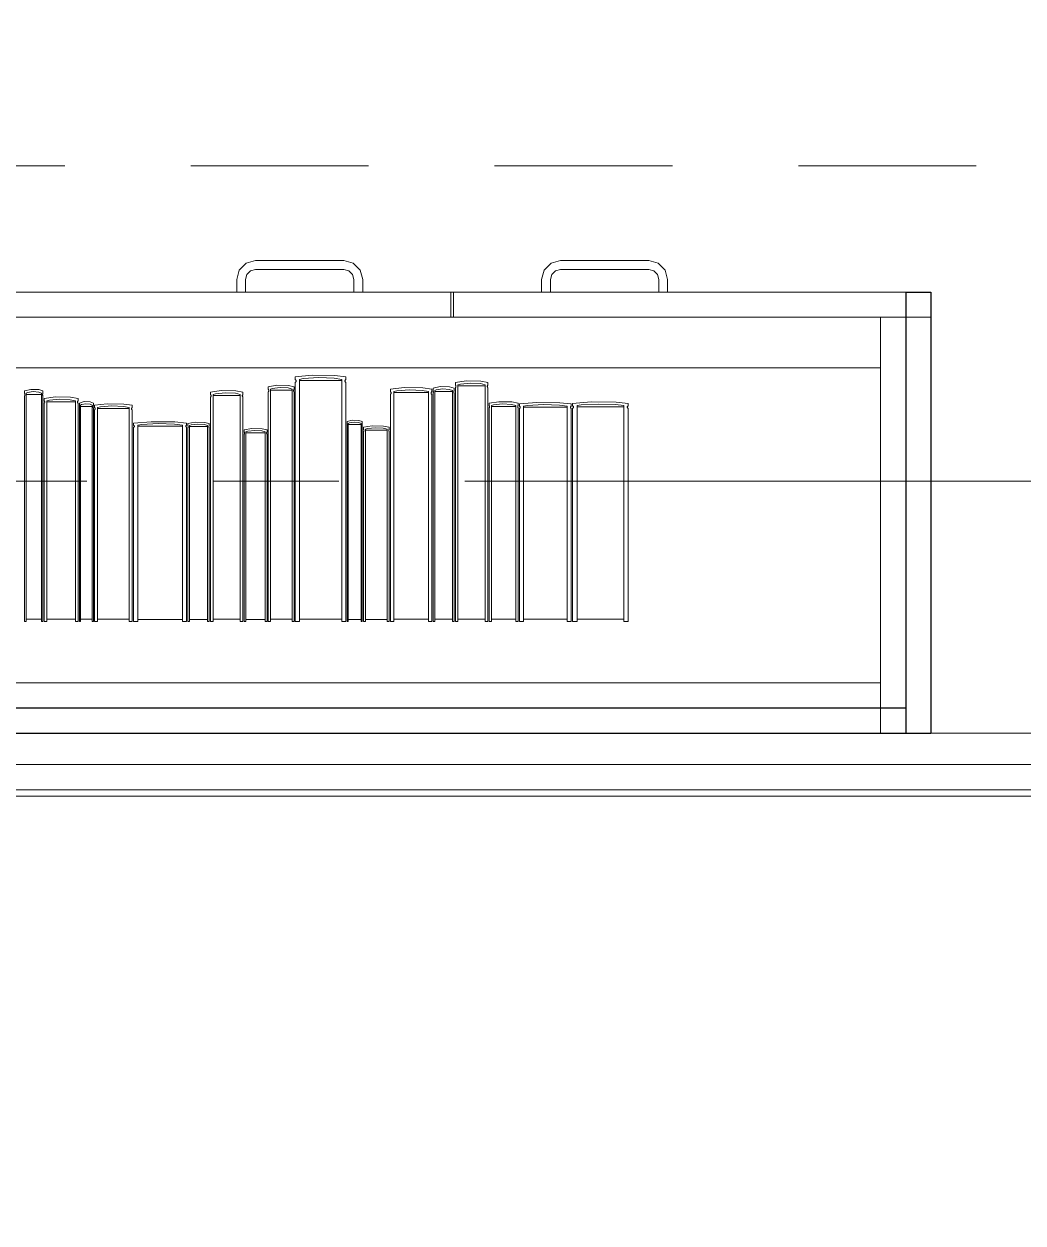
# Model space of a CAD drawing. Header units: inches. Extents: x -19 to 5698, y -728 to 92.
# Drawn here: x 219.295 to 220.088, y 29.361 to 30.313 of the extents above; entities that cross this region are included whole.
import ezdxf

# ---------------------------------------------------------------- set-up
doc = ezdxf.new("R2010")
doc.units = ezdxf.units.IN
doc.header["$MEASUREMENT"] = 0
doc.set_wipeout_variables(frame=1)
for name, pattern in [('Hidden Line', [0.195611, 0.141111, -0.0545]), ('Punto & Raya', [0.65, 0.5, -0.075, 0, -0.075]), ('Wipeout_Contour', [1, 0, -1])]:
    doc.linetypes.add(name, pattern=pattern)
for name, color, linetype in [('02 _ ARQ _ ALB _ Ejes Generales', 251, 'Continuous'), ('02 _ ARQ _ ZON _ Espacio.3D', 7, 'Continuous'), ('08 _ STR _ EXT _ 09 Vigas', 251, 'Continuous'), ('Acabado - Muros', 7, 'Continuous'), ('Interior - Mobiliario', 7, 'Continuous')]:
    doc.layers.add(name, color=color, linetype=linetype)

msp = doc.modelspace()

# ---------------------------------------------------------------- linework, layer by layer
at = {"layer": '02 _ ARQ _ ZON _ Espacio.3D', "color": 254, "linetype": 'Continuous', "lineweight": 0, "flags": 128}
for points in [[(208.07003, 30.80014), (208.57002, 30.80014), (208.57002, 30.2), (209.17001, 30.2), (209.17001, 29.75), (215.07002, 29.75), (215.07002, 30.2), (215.07001, 30.6), (215.57001, 30.6), (215.57001, 30.2), (215.57001, 29.75), (222.07002, 29.75), (222.07002, 30.6), (222.57002, 30.6), (222.57002, 29.75), (228.47002, 29.75), (228.47002, 30.2), (229.07002, 30.2), (229.07002, 31), (229.57002, 31)], [(205.07004, 17.4), (229.57002, 17.4), (229.57002, 16.25), (230.77002, 16.25), (230.77002, 15.53723), (232.42003, 15.53723), (232.42003, 15.14993), (233.32003, 15.14993), (233.32039, 17.1), (232.82003, 17.1), (232.82003, 19.05), (230.67001, 19.05), (230.67001, 20.35), (231.67005, 20.35), (231.67001, 22.25), (231.17001, 22.25), (231.17001, 22.7), (231.67001, 22.7), (231.67001, 24.4), (231.17001, 24.4), (231.17001, 24.85), (231.67001, 24.85), (231.67002, 29.7), (208.07001, 29.7)]]:
    msp.add_lwpolyline(points, dxfattribs=at)
at = {"layer": '08 _ STR _ EXT _ 09 Vigas', "color": 251, "linetype": 'Hidden Line', "lineweight": 13, "true_color": 0x636466}
msp.add_line((215.57002, 30.2), (222.07002, 30.2), dxfattribs=at)
at = {"layer": 'Interior - Mobiliario', "color": 175, "linetype": 'Continuous', "lineweight": 13}
for p, q in [((219.47179, 30.12293), (219.4663, 30.11744)), ((219.47929, 30.12494), (219.47179, 30.12293)), ((219.54929, 30.12494), (219.47929, 30.12494)), ((219.55679, 30.12293), (219.54929, 30.12494)), ((219.56228, 30.11744), (219.55679, 30.12293)), ((219.7083, 30.11744), (219.71379, 30.12293)), ((219.71379, 30.12293), (219.72129, 30.12494)), ((219.72129, 30.12494), (219.79129, 30.12494)), ((219.79129, 30.12494), (219.79879, 30.12293)), ((219.79879, 30.12293), (219.80428, 30.11744)), ((219.4663, 30.11744), (219.46429, 30.10994)), ((219.46429, 30.10994), (219.46429, 30.09994)), ((219.47129, 30.10994), (219.47236, 30.11394)), ((219.47129, 30.09994), (219.47129, 30.10994)), ((219.47236, 30.11394), (219.47529, 30.11686)), ((219.47529, 30.11686), (219.47929, 30.11794)), ((219.47929, 30.11794), (219.54929, 30.11794)), ((219.54929, 30.11794), (219.55329, 30.11686)), ((219.55329, 30.11686), (219.55622, 30.11394)), ((219.55622, 30.11394), (219.55729, 30.10994)), ((219.55729, 30.10994), (219.55729, 30.09994)), ((219.56429, 30.10994), (219.56228, 30.11744)), ((219.56429, 30.09994), (219.56429, 30.10994)), ((219.70629, 30.10994), (219.7083, 30.11744)), ((219.70629, 30.09994), (219.70629, 30.10994)), ((219.71436, 30.11394), (219.71329, 30.10994)), ((219.71329, 30.10994), (219.71329, 30.09994)), ((219.71729, 30.11686), (219.71436, 30.11394)), ((219.72129, 30.11794), (219.71729, 30.11686)), ((219.79129, 30.11794), (219.72129, 30.11794)), ((219.79529, 30.11686), (219.79129, 30.11794)), ((219.79822, 30.11394), (219.79529, 30.11686)), ((219.79929, 30.10994), (219.79822, 30.11394)), ((219.79929, 30.09994), (219.79929, 30.10994)), ((219.80428, 30.11744), (219.80629, 30.10994)), ((219.80629, 30.10994), (219.80629, 30.09994)), ((219.27529, 30.09994), (219.63429, 30.09994)), ((219.46429, 30.09994), (219.47129, 30.09994)), ((219.55729, 30.09994), (219.56429, 30.09994)), ((219.63429, 30.09994), (219.63429, 30.07994)), ((219.63629, 30.09994), (219.63629, 30.07994)), ((219.71329, 30.09994), (219.70629, 30.09994)), ((219.80629, 30.09994), (219.79929, 30.09994)), ((219.99529, 30.07994), (218.53529, 30.07994)), ((219.97529, 30.07994), (218.55529, 30.07994)), ((219.27529, 30.07994), (219.63429, 30.07994)), ((219.97529, 30.03994), (219.97529, 30.07994)), ((219.99529, 29.76994), (219.99529, 30.07994)), ((218.55529, 30.03994), (219.97529, 30.03994)), ((219.52416, 30.03391), (219.5108, 30.0326)), ((219.54207, 30.03366), (219.52416, 30.03391)), ((219.55086, 30.0326), (219.54207, 30.03366)), ((219.97529, 29.78994), (219.97529, 30.03994)), ((219.49617, 30.02608), (219.48935, 30.02483)), ((219.48935, 30.02483), (219.48935, 30.02281)), ((219.49254, 30.02352), (219.49881, 30.0243)), ((219.50532, 30.02585), (219.49617, 30.02608)), ((219.49881, 30.0243), (219.50511, 30.02383)), ((219.5098, 30.02483), (219.50532, 30.02585)), ((219.5098, 30.02281), (219.5098, 30.02483)), ((219.5108, 30.0326), (219.5108, 30.03049)), ((219.5108, 30.03049), (219.51102, 30.03033)), ((219.51096, 30.02845), (219.5108, 30.02835)), ((219.5108, 30.02835), (219.5108, 29.83859)), ((219.5112, 30.0287), (219.51096, 30.02845)), ((219.51102, 30.03033), (219.51125, 30.03008)), ((219.51137, 30.02896), (219.5112, 30.0287)), ((219.51125, 30.03008), (219.5114, 30.02981)), ((219.51146, 30.02924), (219.51137, 30.02896)), ((219.5114, 30.02981), (219.51147, 30.02953)), ((219.51147, 30.02953), (219.51146, 30.02924)), ((219.51401, 30.03066), (219.51705, 30.03124)), ((219.51401, 29.83859), (219.51401, 30.03066)), ((219.54765, 30.02969), (219.51401, 30.02969)), ((219.51705, 30.03124), (219.52933, 30.03205)), ((219.52933, 30.03205), (219.54165, 30.03155)), ((219.54165, 30.03155), (219.54765, 30.03066)), ((219.54765, 30.03066), (219.54765, 29.83859)), ((219.55019, 30.02931), (219.5502, 30.02959)), ((219.55026, 30.02903), (219.55019, 30.02931)), ((219.5502, 30.02959), (219.55029, 30.02987)), ((219.55041, 30.02875), (219.55026, 30.02903)), ((219.55029, 30.02987), (219.55046, 30.03014)), ((219.55064, 30.0285), (219.55041, 30.02875)), ((219.55046, 30.03014), (219.5507, 30.03039)), ((219.55086, 30.02835), (219.55064, 30.0285)), ((219.5507, 30.03039), (219.55086, 30.03049)), ((219.55086, 30.03049), (219.55086, 30.0326)), ((219.55086, 29.83859), (219.55086, 30.02835)), ((219.59721, 30.02417), (219.58627, 30.02293)), ((219.61188, 30.02394), (219.59721, 30.02417)), ((219.62566, 30.02499), (219.62007, 30.02375)), ((219.63316, 30.02476), (219.62566, 30.02499)), ((219.63684, 30.02375), (219.63316, 30.02476)), ((219.64642, 30.02957), (219.63784, 30.02829)), ((219.63784, 30.02829), (219.63784, 30.02623)), ((219.63784, 30.02623), (219.63798, 30.02607)), ((219.63794, 30.02423), (219.63784, 30.02413)), ((219.63784, 30.02413), (219.63784, 29.83859)), ((219.6381, 30.02447), (219.63794, 30.02423)), ((219.63798, 30.02607), (219.63812, 30.02583)), ((219.6382, 30.02473), (219.6381, 30.02447)), ((219.63812, 30.02583), (219.63822, 30.02556)), ((219.63826, 30.02501), (219.6382, 30.02473)), ((219.63822, 30.02556), (219.63827, 30.02529)), ((219.63827, 30.02529), (219.63826, 30.02501)), ((219.6399, 30.0264), (219.64185, 30.02696)), ((219.6399, 29.83859), (219.6399, 30.0264)), ((219.66152, 30.02545), (219.6399, 30.02545)), ((219.64185, 30.02696), (219.64974, 30.02775)), ((219.65793, 30.02933), (219.64642, 30.02957)), ((219.64974, 30.02775), (219.65767, 30.02727)), ((219.65767, 30.02727), (219.66152, 30.0264)), ((219.66358, 30.02829), (219.65793, 30.02933)), ((219.66152, 30.0264), (219.66152, 29.83859)), ((219.66315, 30.02507), (219.66316, 30.02535)), ((219.6632, 30.02479), (219.66315, 30.02507)), ((219.66316, 30.02535), (219.66321, 30.02562)), ((219.66329, 30.02453), (219.6632, 30.02479)), ((219.66321, 30.02562), (219.66332, 30.02588)), ((219.66344, 30.02428), (219.66329, 30.02453)), ((219.66332, 30.02588), (219.66348, 30.02612)), ((219.66358, 30.02413), (219.66344, 30.02428)), ((219.66348, 30.02612), (219.66358, 30.02623)), ((219.66358, 30.02623), (219.66358, 30.02829)), ((219.66358, 29.83859), (219.66358, 30.02413)), ((219.30078, 30.02275), (219.29594, 30.02152)), ((219.29594, 30.02152), (219.29594, 30.01953)), ((219.29594, 30.01953), (219.29601, 30.01938)), ((219.29599, 30.01761), (219.29594, 30.01751)), ((219.29594, 30.01751), (219.29594, 29.83859)), ((219.29608, 30.01784), (219.29599, 30.01761)), ((219.29601, 30.01938), (219.2961, 30.01915)), ((219.29614, 30.01809), (219.29608, 30.01784)), ((219.2961, 30.01915), (219.29615, 30.01889)), ((219.29618, 30.01836), (219.29614, 30.01809)), ((219.29615, 30.01889), (219.29618, 30.01863)), ((219.29618, 30.01863), (219.29618, 30.01836)), ((219.2971, 30.01969), (219.2982, 30.02024)), ((219.2971, 29.83859), (219.2971, 30.01969)), ((219.30929, 30.01878), (219.2971, 30.01878)), ((219.2982, 30.02024), (219.30265, 30.021)), ((219.30727, 30.02252), (219.30078, 30.02275)), ((219.30265, 30.021), (219.30712, 30.02053)), ((219.30712, 30.02053), (219.30929, 30.01969)), ((219.31046, 30.02152), (219.30727, 30.02252)), ((219.30929, 30.01969), (219.30929, 29.83859)), ((219.31021, 30.01842), (219.31022, 30.01869)), ((219.31024, 30.01815), (219.31021, 30.01842)), ((219.31022, 30.01869), (219.31025, 30.01895)), ((219.31029, 30.01789), (219.31024, 30.01815)), ((219.31025, 30.01895), (219.31031, 30.0192)), ((219.31038, 30.01766), (219.31029, 30.01789)), ((219.31031, 30.0192), (219.3104, 30.01943)), ((219.31046, 30.01751), (219.31038, 30.01766)), ((219.3104, 30.01943), (219.31046, 30.01953)), ((219.31046, 30.01953), (219.31046, 30.02152)), ((219.31046, 29.83859), (219.31046, 30.01751)), ((219.32044, 30.0167), (219.31146, 30.01551)), ((219.31146, 30.01551), (219.31146, 30.01359)), ((219.31565, 30.01427), (219.32391, 30.01501)), ((219.33248, 30.01648), (219.32044, 30.0167)), ((219.32391, 30.01501), (219.3322, 30.01456)), ((219.3322, 30.01456), (219.33623, 30.01374)), ((219.33838, 30.01551), (219.33248, 30.01648)), ((219.33838, 30.01359), (219.33838, 30.01551)), ((219.45206, 30.0218), (219.44351, 30.02058)), ((219.44351, 30.02058), (219.44351, 30.0186)), ((219.44351, 30.0186), (219.44364, 30.01845)), ((219.44361, 30.01669), (219.44351, 30.01659)), ((219.44351, 30.01659), (219.44351, 29.83859)), ((219.44376, 30.01692), (219.44361, 30.01669)), ((219.44364, 30.01845), (219.44379, 30.01822)), ((219.44387, 30.01717), (219.44376, 30.01692)), ((219.44379, 30.01822), (219.44389, 30.01796)), ((219.44393, 30.01743), (219.44387, 30.01717)), ((219.44389, 30.01796), (219.44394, 30.0177)), ((219.44394, 30.0177), (219.44393, 30.01743)), ((219.44556, 30.01876), (219.44751, 30.0193)), ((219.44556, 29.83859), (219.44556, 30.01876)), ((219.46711, 30.01785), (219.44556, 30.01785)), ((219.44751, 30.0193), (219.45537, 30.02006)), ((219.46353, 30.02158), (219.45206, 30.0218)), ((219.45537, 30.02006), (219.46327, 30.0196)), ((219.46327, 30.0196), (219.46711, 30.01876)), ((219.46916, 30.02058), (219.46353, 30.02158)), ((219.46711, 30.01876), (219.46711, 29.83859)), ((219.46873, 30.01749), (219.46874, 30.01776)), ((219.46878, 30.01722), (219.46873, 30.01749)), ((219.46874, 30.01776), (219.4688, 30.01802)), ((219.46888, 30.01697), (219.46878, 30.01722)), ((219.4688, 30.01802), (219.46891, 30.01827)), ((219.46902, 30.01674), (219.46888, 30.01697)), ((219.46891, 30.01827), (219.46906, 30.0185)), ((219.46916, 30.01659), (219.46902, 30.01674)), ((219.46906, 30.0185), (219.46916, 30.0186)), ((219.46916, 30.0186), (219.46916, 30.02058)), ((219.46916, 29.83859), (219.46916, 30.01659)), ((219.48935, 30.02281), (219.48946, 30.02266)), ((219.48943, 30.02085), (219.48935, 30.02075)), ((219.48935, 30.02075), (219.48935, 29.83859)), ((219.48956, 30.02108), (219.48943, 30.02085)), ((219.48946, 30.02266), (219.48958, 30.02241)), ((219.48964, 30.02134), (219.48956, 30.02108)), ((219.48958, 30.02241), (219.48966, 30.02216)), ((219.48969, 30.02161), (219.48964, 30.02134)), ((219.48966, 30.02216), (219.4897, 30.02188)), ((219.4897, 30.02188), (219.48969, 30.02161)), ((219.49099, 30.02297), (219.49254, 30.02352)), ((219.49099, 29.83859), (219.49099, 30.02297)), ((219.50817, 30.02204), (219.49099, 30.02204)), ((219.50511, 30.02383), (219.50817, 30.02297)), ((219.50817, 30.02297), (219.50817, 29.83859)), ((219.50946, 30.02167), (219.50947, 30.02194)), ((219.5095, 30.0214), (219.50946, 30.02167)), ((219.50947, 30.02194), (219.50951, 30.02221)), ((219.50958, 30.02114), (219.5095, 30.0214)), ((219.50951, 30.02221), (219.5096, 30.02247)), ((219.50969, 30.0209), (219.50958, 30.02114)), ((219.5096, 30.02247), (219.50972, 30.02271)), ((219.5098, 30.02075), (219.50969, 30.0209)), ((219.50972, 30.02271), (219.5098, 30.02281)), ((219.5098, 29.83859), (219.5098, 30.02075)), ((219.58627, 30.02293), (219.58627, 30.02093)), ((219.58627, 30.02093), (219.58645, 30.02078)), ((219.5864, 30.01899), (219.58627, 30.01889)), ((219.58627, 30.01889), (219.58627, 29.83859)), ((219.5866, 30.01922), (219.5864, 30.01899)), ((219.58645, 30.02078), (219.58664, 30.02054)), ((219.58674, 30.01948), (219.5866, 30.01922)), ((219.58664, 30.02054), (219.58676, 30.02028)), ((219.58682, 30.01974), (219.58674, 30.01948)), ((219.58676, 30.02028), (219.58682, 30.02001)), ((219.58682, 30.02001), (219.58682, 30.01974)), ((219.5889, 30.02109), (219.59139, 30.02164)), ((219.5889, 29.83859), (219.5889, 30.02109)), ((219.61645, 30.02017), (219.5889, 30.02017)), ((219.59139, 30.02164), (219.60144, 30.02241)), ((219.60144, 30.02241), (219.61154, 30.02194)), ((219.61154, 30.02194), (219.61645, 30.02109)), ((219.61907, 30.02293), (219.61188, 30.02394)), ((219.61645, 30.02109), (219.61645, 29.83859)), ((219.61852, 30.0198), (219.61853, 30.02007)), ((219.61859, 30.01953), (219.61852, 30.0198)), ((219.61853, 30.02007), (219.61861, 30.02034)), ((219.61871, 30.01928), (219.61859, 30.01953)), ((219.61861, 30.02034), (219.61875, 30.02059)), ((219.6189, 30.01904), (219.61871, 30.01928)), ((219.61875, 30.02059), (219.61895, 30.02083)), ((219.61907, 30.01889), (219.6189, 30.01904)), ((219.61895, 30.02083), (219.61907, 30.02093)), ((219.61907, 30.02093), (219.61907, 30.02293)), ((219.61907, 29.83859), (219.61907, 30.01889)), ((219.62007, 30.02375), (219.62007, 30.02174)), ((219.62007, 30.02174), (219.62016, 30.02158)), ((219.62014, 30.01979), (219.62007, 30.01969)), ((219.62007, 30.01969), (219.62007, 29.83859)), ((219.62024, 30.02002), (219.62014, 30.01979)), ((219.62016, 30.02158), (219.62026, 30.02135)), ((219.62031, 30.02028), (219.62024, 30.02002)), ((219.62026, 30.02135), (219.62032, 30.02109)), ((219.62035, 30.02054), (219.62031, 30.02028)), ((219.62032, 30.02109), (219.62035, 30.02082)), ((219.62035, 30.02082), (219.62035, 30.02054)), ((219.62141, 30.0219), (219.62269, 30.02245)), ((219.62141, 29.83859), (219.62141, 30.0219)), ((219.6355, 30.02097), (219.62141, 30.02097)), ((219.62269, 30.02245), (219.62783, 30.02322)), ((219.62783, 30.02322), (219.63299, 30.02275)), ((219.63299, 30.02275), (219.6355, 30.0219)), ((219.6355, 30.0219), (219.6355, 29.83859)), ((219.63656, 30.02088), (219.6366, 30.02115)), ((219.63656, 30.0206), (219.63656, 30.02088)), ((219.63659, 30.02034), (219.63656, 30.0206)), ((219.63665, 30.02008), (219.63659, 30.02034)), ((219.6366, 30.02115), (219.63667, 30.0214)), ((219.63675, 30.01984), (219.63665, 30.02008)), ((219.63667, 30.0214), (219.63677, 30.02163)), ((219.63684, 30.01969), (219.63675, 30.01984)), ((219.63677, 30.02163), (219.63684, 30.02174)), ((219.63684, 30.02174), (219.63684, 30.02375)), ((219.63684, 29.83859), (219.63684, 30.01969)), ((219.31146, 30.01359), (219.3116, 30.01344)), ((219.31156, 30.01173), (219.31146, 30.01163)), ((219.31146, 30.01163), (219.31146, 29.83859)), ((219.31172, 30.01195), (219.31156, 30.01173)), ((219.3116, 30.01344), (219.31175, 30.01322)), ((219.31184, 30.01219), (219.31172, 30.01195)), ((219.31175, 30.01322), (219.31186, 30.01297)), ((219.3119, 30.01245), (219.31184, 30.01219)), ((219.31186, 30.01297), (219.31191, 30.01271)), ((219.31191, 30.01271), (219.3119, 30.01245)), ((219.31361, 30.01374), (219.31565, 30.01427)), ((219.31361, 29.83859), (219.31361, 30.01374)), ((219.33623, 30.01286), (219.31361, 30.01286)), ((219.31361, 30.01286), (219.31361, 29.84036)), ((219.33623, 30.01374), (219.33623, 29.83859)), ((219.33623, 29.84036), (219.33623, 30.01286)), ((219.33793, 30.01251), (219.33794, 30.01277)), ((219.33798, 30.01225), (219.33793, 30.01251)), ((219.33794, 30.01277), (219.338, 30.01302)), ((219.33809, 30.012), (219.33798, 30.01225)), ((219.338, 30.01302), (219.33812, 30.01327)), ((219.33824, 30.01178), (219.33809, 30.012)), ((219.33812, 30.01327), (219.33828, 30.01349)), ((219.33838, 30.01163), (219.33824, 30.01178)), ((219.33828, 30.01349), (219.33838, 30.01359)), ((219.33838, 29.83859), (219.33838, 30.01163)), ((219.34309, 30.01303), (219.33938, 30.01186)), ((219.33938, 30.01186), (219.33938, 30.00998)), ((219.33938, 30.00998), (219.33944, 30.00984)), ((219.33943, 30.00816), (219.33938, 30.00806)), ((219.33938, 30.00806), (219.33938, 29.83859)), ((219.33949, 30.00838), (219.33943, 30.00816)), ((219.33944, 30.00984), (219.33951, 30.00961)), ((219.33954, 30.00861), (219.33949, 30.00838)), ((219.33951, 30.00961), (219.33955, 30.00937)), ((219.33957, 30.00887), (219.33954, 30.00861)), ((219.33955, 30.00937), (219.33957, 30.00912)), ((219.33957, 30.00912), (219.33957, 30.00887)), ((219.34027, 30.01013), (219.34112, 30.01065)), ((219.34027, 29.83859), (219.34027, 30.01013)), ((219.34961, 30.00927), (219.34027, 30.00927)), ((219.34112, 30.01065), (219.34452, 30.01137)), ((219.34806, 30.01281), (219.34309, 30.01303)), ((219.34452, 30.01137), (219.34794, 30.01093)), ((219.34794, 30.01093), (219.34961, 30.01013)), ((219.3505, 30.01186), (219.34806, 30.01281)), ((219.34961, 30.01013), (219.34961, 29.83859)), ((219.35031, 30.00918), (219.35034, 30.00943)), ((219.35031, 30.00892), (219.35031, 30.00918)), ((219.35033, 30.00867), (219.35031, 30.00892)), ((219.35037, 30.00843), (219.35033, 30.00867)), ((219.35034, 30.00943), (219.35039, 30.00967)), ((219.35044, 30.0082), (219.35037, 30.00843)), ((219.35039, 30.00967), (219.35045, 30.00988)), ((219.3505, 30.00806), (219.35044, 30.0082)), ((219.35045, 30.00988), (219.3505, 30.00998)), ((219.3505, 30.00998), (219.3505, 30.01186)), ((219.3505, 29.83859), (219.3505, 30.00806)), ((219.36145, 30.01134), (219.3515, 30.01019)), ((219.3515, 30.01019), (219.3515, 30.00833)), ((219.3515, 30.00833), (219.35166, 30.00818)), ((219.35161, 30.00652), (219.3515, 30.00643)), ((219.3515, 30.00643), (219.3515, 29.83859)), ((219.3518, 30.00674), (219.35161, 30.00652)), ((219.35166, 30.00818), (219.35183, 30.00796)), ((219.35192, 30.00697), (219.3518, 30.00674)), ((219.35183, 30.00796), (219.35194, 30.00772)), ((219.35199, 30.00722), (219.35192, 30.00697)), ((219.35194, 30.00772), (219.352, 30.00747)), ((219.352, 30.00747), (219.35199, 30.00722)), ((219.35388, 30.00848), (219.35615, 30.00898)), ((219.35388, 29.83859), (219.35388, 30.00848)), ((219.37895, 30.00762), (219.35388, 30.00762)), ((219.35615, 30.00898), (219.36529, 30.0097)), ((219.37479, 30.01113), (219.36145, 30.01134)), ((219.36529, 30.0097), (219.37448, 30.00926)), ((219.37448, 30.00926), (219.37895, 30.00848)), ((219.38133, 30.01019), (219.37479, 30.01113)), ((219.37895, 30.00848), (219.37895, 29.83859)), ((219.38083, 30.00728), (219.38084, 30.00753)), ((219.38089, 30.00703), (219.38083, 30.00728)), ((219.38084, 30.00753), (219.38091, 30.00778)), ((219.381, 30.00679), (219.38089, 30.00703)), ((219.38091, 30.00778), (219.38104, 30.00801)), ((219.38117, 30.00657), (219.381, 30.00679)), ((219.38104, 30.00801), (219.38122, 30.00823)), ((219.38133, 30.00643), (219.38117, 30.00657)), ((219.38122, 30.00823), (219.38133, 30.00833)), ((219.38133, 30.00833), (219.38133, 30.01019)), ((219.38133, 29.83859), (219.38133, 30.00643)), ((219.67228, 30.01296), (219.66458, 30.0118)), ((219.66458, 30.0118), (219.66458, 30.00992)), ((219.66458, 30.00992), (219.6647, 30.00977)), ((219.66467, 30.00809), (219.66458, 30.008)), ((219.66458, 30.008), (219.66458, 29.83859)), ((219.66481, 30.00831), (219.66467, 30.00809)), ((219.6647, 30.00977), (219.66484, 30.00955)), ((219.66491, 30.00855), (219.66481, 30.00831)), ((219.66484, 30.00955), (219.66492, 30.00931)), ((219.66496, 30.0088), (219.66491, 30.00855)), ((219.66492, 30.00931), (219.66497, 30.00906)), ((219.66497, 30.00906), (219.66496, 30.0088)), ((219.66643, 30.01007), (219.66818, 30.01058)), ((219.66643, 29.83859), (219.66643, 30.01007)), ((219.68583, 30.0092), (219.66643, 30.0092)), ((219.66818, 30.01058), (219.67526, 30.0113)), ((219.68261, 30.01275), (219.67228, 30.01296)), ((219.67526, 30.0113), (219.68237, 30.01086)), ((219.68237, 30.01086), (219.68583, 30.01007)), ((219.68767, 30.0118), (219.68261, 30.01275)), ((219.68583, 30.01007), (219.68583, 29.83859)), ((219.68729, 30.00911), (219.68734, 30.00936)), ((219.68729, 30.00886), (219.68729, 30.00911)), ((219.68733, 30.00861), (219.68729, 30.00886)), ((219.68742, 30.00836), (219.68733, 30.00861)), ((219.68734, 30.00936), (219.68744, 30.0096)), ((219.68755, 30.00814), (219.68742, 30.00836)), ((219.68744, 30.0096), (219.68758, 30.00982)), ((219.68767, 30.008), (219.68755, 30.00814)), ((219.68758, 30.00982), (219.68767, 30.00992)), ((219.68767, 30.00992), (219.68767, 30.0118)), ((219.68767, 29.83859), (219.68767, 30.008)), ((219.7024, 30.01237), (219.68867, 30.01121)), ((219.68867, 30.01121), (219.68867, 30.00933)), ((219.68867, 30.00933), (219.68889, 30.00919)), ((219.68883, 30.00752), (219.68867, 30.00742)), ((219.68867, 30.00742), (219.68867, 29.83859)), ((219.68908, 30.00774), (219.68883, 30.00752)), ((219.68889, 30.00919), (219.68913, 30.00897)), ((219.68926, 30.00797), (219.68908, 30.00774)), ((219.68913, 30.00897), (219.68929, 30.00873)), ((219.68935, 30.00822), (219.68926, 30.00797)), ((219.68929, 30.00873), (219.68936, 30.00848)), ((219.68936, 30.00848), (219.68935, 30.00822)), ((219.69197, 30.00949), (219.69509, 30.01)), ((219.69197, 29.83859), (219.69197, 30.00949)), ((219.72654, 30.00862), (219.69197, 30.00862)), ((219.69509, 30.01), (219.70771, 30.01072)), ((219.7208, 30.01216), (219.7024, 30.01237)), ((219.70771, 30.01072), (219.72037, 30.01028)), ((219.72037, 30.01028), (219.72654, 30.00949)), ((219.72983, 30.01121), (219.7208, 30.01216)), ((219.72654, 30.00949), (219.72654, 29.83859)), ((219.72914, 30.00828), (219.72915, 30.00853)), ((219.72922, 30.00803), (219.72914, 30.00828)), ((219.72915, 30.00853), (219.72925, 30.00878)), ((219.72937, 30.00779), (219.72922, 30.00803)), ((219.72925, 30.00878), (219.72942, 30.00902)), ((219.72961, 30.00756), (219.72937, 30.00779)), ((219.72942, 30.00902), (219.72967, 30.00924)), ((219.72983, 30.00742), (219.72961, 30.00756)), ((219.72967, 30.00924), (219.72983, 30.00933)), ((219.72983, 30.00933), (219.72983, 30.01121)), ((219.72983, 29.83859), (219.72983, 30.00742)), ((219.74557, 30.01272), (219.73083, 30.01156)), ((219.73083, 30.01156), (219.73083, 30.00968)), ((219.73083, 30.00968), (219.73107, 30.00954)), ((219.731, 30.00786), (219.73083, 30.00776)), ((219.73083, 30.00776), (219.73083, 29.83859)), ((219.73127, 30.00808), (219.731, 30.00786)), ((219.73107, 30.00954), (219.73132, 30.00931)), ((219.73146, 30.00831), (219.73127, 30.00808)), ((219.73132, 30.00931), (219.73149, 30.00907)), ((219.73156, 30.00856), (219.73146, 30.00831)), ((219.73149, 30.00907), (219.73157, 30.00882)), ((219.73157, 30.00882), (219.73156, 30.00856)), ((219.73437, 30.00983), (219.73772, 30.01034)), ((219.73437, 29.83859), (219.73437, 30.00983)), ((219.77148, 30.00896), (219.73437, 30.00896)), ((219.73772, 30.01034), (219.75126, 30.01106)), ((219.76532, 30.0125), (219.74557, 30.01272)), ((219.75126, 30.01106), (219.76486, 30.01062)), ((219.76486, 30.01062), (219.77148, 30.00983)), ((219.77502, 30.01156), (219.76532, 30.0125)), ((219.77148, 30.00983), (219.77148, 29.83859)), ((219.77428, 30.00862), (219.77429, 30.00888)), ((219.77436, 30.00837), (219.77428, 30.00862)), ((219.77429, 30.00888), (219.77439, 30.00913)), ((219.77453, 30.00813), (219.77436, 30.00837)), ((219.77439, 30.00913), (219.77458, 30.00936)), ((219.77478, 30.0079), (219.77453, 30.00813)), ((219.77458, 30.00936), (219.77484, 30.00958)), ((219.77502, 30.00776), (219.77478, 30.0079)), ((219.77484, 30.00958), (219.77502, 30.00968)), ((219.77502, 30.00968), (219.77502, 30.01156)), ((219.77502, 29.83859), (219.77502, 30.00776)), ((219.3964, 29.99709), (219.38233, 29.99603)), ((219.38233, 29.99603), (219.38233, 29.99432)), ((219.38891, 29.99492), (219.40184, 29.99558)), ((219.41527, 29.99689), (219.3964, 29.99709)), ((219.40184, 29.99558), (219.41483, 29.99518)), ((219.42453, 29.99603), (219.41527, 29.99689)), ((219.42453, 29.99432), (219.42453, 29.99603)), ((219.43119, 29.9967), (219.42553, 29.99565)), ((219.42553, 29.99565), (219.42553, 29.99394)), ((219.43878, 29.99651), (219.43119, 29.9967)), ((219.44251, 29.99565), (219.43878, 29.99651)), ((219.44251, 29.99394), (219.44251, 29.99565)), ((219.55587, 29.99828), (219.55186, 29.99722)), ((219.55186, 29.99722), (219.55186, 29.9955)), ((219.55282, 29.99563), (219.55373, 29.9961)), ((219.55282, 29.83859), (219.55282, 29.99563)), ((219.55373, 29.9961), (219.55742, 29.99677)), ((219.56126, 29.99809), (219.55587, 29.99828)), ((219.55742, 29.99677), (219.56113, 29.99636)), ((219.56113, 29.99636), (219.56293, 29.99563)), ((219.5639, 29.99722), (219.56126, 29.99809)), ((219.56293, 29.99563), (219.56293, 29.83859)), ((219.5639, 29.9955), (219.5639, 29.99722)), ((219.38233, 29.99432), (219.38256, 29.99419)), ((219.3825, 29.99266), (219.38233, 29.99258)), ((219.38233, 29.99258), (219.38233, 29.83859)), ((219.38275, 29.99286), (219.3825, 29.99266)), ((219.38256, 29.99419), (219.3828, 29.99399)), ((219.38293, 29.99308), (219.38275, 29.99286)), ((219.3828, 29.99399), (219.38296, 29.99377)), ((219.38303, 29.99331), (219.38293, 29.99308)), ((219.38296, 29.99377), (219.38304, 29.99354)), ((219.38304, 29.99354), (219.38303, 29.99331)), ((219.38571, 29.99446), (219.38891, 29.99492)), ((219.38571, 29.83859), (219.38571, 29.99446)), ((219.42115, 29.99367), (219.38571, 29.99367)), ((219.41483, 29.99518), (219.42115, 29.99446)), ((219.42115, 29.99446), (219.42115, 29.83859)), ((219.42382, 29.99336), (219.42383, 29.99359)), ((219.4239, 29.99313), (219.42382, 29.99336)), ((219.42383, 29.99359), (219.42393, 29.99382)), ((219.42406, 29.99291), (219.4239, 29.99313)), ((219.42393, 29.99382), (219.42411, 29.99403)), ((219.4243, 29.99271), (219.42406, 29.99291)), ((219.42411, 29.99403), (219.42436, 29.99423)), ((219.42453, 29.99258), (219.4243, 29.99271)), ((219.42436, 29.99423), (219.42453, 29.99432)), ((219.42453, 29.83859), (219.42453, 29.99258)), ((219.42553, 29.99394), (219.42562, 29.99381)), ((219.42559, 29.99229), (219.42553, 29.9922)), ((219.42553, 29.9922), (219.42553, 29.83859)), ((219.4257, 29.99248), (219.42559, 29.99229)), ((219.42562, 29.99381), (219.42571, 29.99361)), ((219.42577, 29.9927), (219.4257, 29.99248)), ((219.42571, 29.99361), (219.42578, 29.99339)), ((219.42581, 29.99293), (219.42577, 29.9927)), ((219.42578, 29.99339), (219.42581, 29.99316)), ((219.42581, 29.99316), (219.42581, 29.99293)), ((219.42688, 29.99408), (219.42817, 29.99454)), ((219.42688, 29.83859), (219.42688, 29.99408)), ((219.44115, 29.99329), (219.42688, 29.99329)), ((219.42817, 29.99454), (219.43338, 29.9952)), ((219.43338, 29.9952), (219.43861, 29.9948)), ((219.43861, 29.9948), (219.44115, 29.99408)), ((219.44115, 29.99408), (219.44115, 29.83859)), ((219.44222, 29.99298), (219.44223, 29.99321)), ((219.44225, 29.99275), (219.44222, 29.99298)), ((219.44223, 29.99321), (219.44227, 29.99344)), ((219.44232, 29.99253), (219.44225, 29.99275)), ((219.44227, 29.99344), (219.44234, 29.99365)), ((219.44242, 29.99233), (219.44232, 29.99253)), ((219.44234, 29.99365), (219.44244, 29.99385)), ((219.44251, 29.9922), (219.44242, 29.99233)), ((219.44244, 29.99385), (219.44251, 29.99394)), ((219.44251, 29.83859), (219.44251, 29.9922)), ((219.47623, 29.99157), (219.47016, 29.99055)), ((219.47016, 29.99055), (219.47016, 29.98889)), ((219.47016, 29.98889), (219.47026, 29.98877)), ((219.47023, 29.9873), (219.47016, 29.98721)), ((219.47016, 29.98721), (219.47016, 29.83859)), ((219.47034, 29.98749), (219.47023, 29.9873)), ((219.47026, 29.98877), (219.47036, 29.98857)), ((219.47042, 29.9877), (219.47034, 29.98749)), ((219.47036, 29.98857), (219.47043, 29.98836)), ((219.47046, 29.98792), (219.47042, 29.9877)), ((219.47043, 29.98836), (219.47047, 29.98814)), ((219.47047, 29.98814), (219.47046, 29.98792)), ((219.47162, 29.98903), (219.473, 29.98948)), ((219.47162, 29.83859), (219.47162, 29.98903)), ((219.4869, 29.98827), (219.47162, 29.98827)), ((219.473, 29.98948), (219.47857, 29.99011)), ((219.48436, 29.99138), (219.47623, 29.99157)), ((219.47857, 29.99011), (219.48417, 29.98972)), ((219.48417, 29.98972), (219.4869, 29.98903)), ((219.48835, 29.99055), (219.48436, 29.99138)), ((219.4869, 29.98903), (219.4869, 29.83859)), ((219.48805, 29.98819), (219.4881, 29.98841)), ((219.48805, 29.98796), (219.48805, 29.98819)), ((219.48808, 29.98774), (219.48805, 29.98796)), ((219.48815, 29.98753), (219.48808, 29.98774)), ((219.4881, 29.98841), (219.48817, 29.98862)), ((219.48826, 29.98734), (219.48815, 29.98753)), ((219.48817, 29.98862), (219.48828, 29.98881)), ((219.48835, 29.98721), (219.48826, 29.98734)), ((219.48828, 29.98881), (219.48835, 29.98889)), ((219.48835, 29.98889), (219.48835, 29.99055)), ((219.48835, 29.83859), (219.48835, 29.98721)), ((219.55186, 29.9955), (219.55192, 29.99536)), ((219.5519, 29.99383), (219.55186, 29.99374)), ((219.55186, 29.99374), (219.55186, 29.83859)), ((219.55198, 29.99403), (219.5519, 29.99383)), ((219.55192, 29.99536), (219.55199, 29.99516)), ((219.55203, 29.99424), (219.55198, 29.99403)), ((219.55199, 29.99516), (219.55204, 29.99494)), ((219.55206, 29.99447), (219.55203, 29.99424)), ((219.55204, 29.99494), (219.55206, 29.99471)), ((219.55206, 29.99471), (219.55206, 29.99447)), ((219.56293, 29.99484), (219.55282, 29.99484)), ((219.56369, 29.99453), (219.5637, 29.99476)), ((219.56372, 29.99429), (219.56369, 29.99453)), ((219.5637, 29.99476), (219.56373, 29.99499)), ((219.56376, 29.99407), (219.56372, 29.99429)), ((219.56373, 29.99499), (219.56378, 29.99521)), ((219.56383, 29.99387), (219.56376, 29.99407)), ((219.56378, 29.99521), (219.56385, 29.99541)), ((219.5639, 29.99374), (219.56383, 29.99387)), ((219.56385, 29.99541), (219.5639, 29.9955)), ((219.5639, 29.83859), (219.5639, 29.99374)), ((219.57169, 29.99374), (219.5649, 29.99271)), ((219.5649, 29.99271), (219.5649, 29.99103)), ((219.5649, 29.99103), (219.56501, 29.9909)), ((219.56498, 29.98941), (219.5649, 29.98932)), ((219.5649, 29.98932), (219.5649, 29.83859)), ((219.5651, 29.9896), (219.56498, 29.98941)), ((219.56501, 29.9909), (219.56512, 29.99071)), ((219.56519, 29.98982), (219.5651, 29.9896)), ((219.56512, 29.99071), (219.5652, 29.99049)), ((219.56523, 29.99004), (219.56519, 29.98982)), ((219.5652, 29.99049), (219.56524, 29.99027)), ((219.56524, 29.99027), (219.56523, 29.99004)), ((219.56653, 29.99117), (219.56807, 29.99162)), ((219.56653, 29.83859), (219.56653, 29.99117)), ((219.58364, 29.9904), (219.56653, 29.9904)), ((219.56807, 29.99162), (219.57432, 29.99227)), ((219.58081, 29.99355), (219.57169, 29.99374)), ((219.57432, 29.99227), (219.58059, 29.99187)), ((219.58059, 29.99187), (219.58364, 29.99117)), ((219.58527, 29.99271), (219.58081, 29.99355)), ((219.58364, 29.99117), (219.58364, 29.83859)), ((219.58493, 29.99009), (219.58494, 29.99032)), ((219.58497, 29.98987), (219.58493, 29.99009)), ((219.58494, 29.99032), (219.58499, 29.99054)), ((219.58505, 29.98965), (219.58497, 29.98987)), ((219.58499, 29.99054), (219.58507, 29.99075)), ((219.58517, 29.98945), (219.58505, 29.98965)), ((219.58507, 29.99075), (219.5852, 29.99095)), ((219.58527, 29.98932), (219.58517, 29.98945)), ((219.5852, 29.99095), (219.58527, 29.99103)), ((219.58527, 29.99103), (219.58527, 29.99271)), ((219.58527, 29.83859), (219.58527, 29.98932)), ((219.29594, 29.83859), (219.2971, 29.83859)), ((219.2971, 29.84042), (219.30929, 29.84042)), ((219.30929, 29.83859), (219.31046, 29.83859)), ((219.31146, 29.83859), (219.31361, 29.83859)), ((219.31361, 29.84036), (219.33623, 29.84036)), ((219.33623, 29.83859), (219.33838, 29.83859)), ((219.33938, 29.83859), (219.34027, 29.83859)), ((219.34027, 29.84033), (219.34961, 29.84033)), ((219.34961, 29.83859), (219.3505, 29.83859)), ((219.3515, 29.83859), (219.35388, 29.83859)), ((219.35388, 29.84031), (219.37895, 29.84031)), ((219.37895, 29.83859), (219.38133, 29.83859)), ((219.38233, 29.83859), (219.38571, 29.83859)), ((219.38571, 29.84017), (219.42115, 29.84017)), ((219.42115, 29.83859), (219.42453, 29.83859)), ((219.42553, 29.83859), (219.42688, 29.83859)), ((219.42688, 29.84016), (219.44115, 29.84016)), ((219.44115, 29.83859), (219.44251, 29.83859)), ((219.44351, 29.83859), (219.44556, 29.83859)), ((219.44556, 29.84041), (219.46711, 29.84041)), ((219.46711, 29.83859), (219.46916, 29.83859)), ((219.47016, 29.83859), (219.47162, 29.83859)), ((219.47162, 29.84011), (219.4869, 29.84011)), ((219.4869, 29.83859), (219.48835, 29.83859)), ((219.48935, 29.83859), (219.49099, 29.83859)), ((219.49099, 29.84046), (219.50817, 29.84046)), ((219.50817, 29.83859), (219.5098, 29.83859)), ((219.5108, 29.83859), (219.51401, 29.83859)), ((219.51401, 29.84053), (219.54765, 29.84053)), ((219.54765, 29.83859), (219.55086, 29.83859)), ((219.55186, 29.83859), (219.55282, 29.83859)), ((219.55282, 29.84018), (219.56293, 29.84018)), ((219.56293, 29.83859), (219.5639, 29.83859)), ((219.5649, 29.83859), (219.56653, 29.83859)), ((219.56653, 29.84013), (219.58364, 29.84013)), ((219.58364, 29.83859), (219.58527, 29.83859)), ((219.58627, 29.83859), (219.5889, 29.83859)), ((219.5889, 29.84044), (219.61645, 29.84044)), ((219.61645, 29.83859), (219.61907, 29.83859)), ((219.62007, 29.83859), (219.62141, 29.83859)), ((219.62141, 29.84044), (219.6355, 29.84044)), ((219.6355, 29.83859), (219.63684, 29.83859)), ((219.63784, 29.83859), (219.6399, 29.83859)), ((219.6399, 29.84049), (219.66152, 29.84049)), ((219.66152, 29.83859), (219.66358, 29.83859)), ((219.66458, 29.83859), (219.66643, 29.83859)), ((219.66643, 29.84033), (219.68583, 29.84033)), ((219.68583, 29.83859), (219.68767, 29.83859)), ((219.68867, 29.83859), (219.69197, 29.83859)), ((219.69197, 29.84032), (219.72654, 29.84032)), ((219.72654, 29.83859), (219.72983, 29.83859)), ((219.73083, 29.83859), (219.73437, 29.83859)), ((219.73437, 29.84032), (219.77148, 29.84032)), ((219.77148, 29.83859), (219.77502, 29.83859)), ((219.97529, 29.78994), (218.55529, 29.78994)), ((218.53529, 29.76994), (219.99529, 29.76994))]:
    msp.add_line(p, q, dxfattribs=at)

# ---------------------------------------------------------------- next in the draw order: wipeouts: each hides what was drawn before it
at = {"color": 254, "linetype": 'Wipeout_Contour', "lineweight": 0, "ltscale": 9861.129902}
msp.add_wipeout([(218.87002, 29.75), (218.87002, 29.7), (221.00352, 29.7), (221.00352, 29.733), (221.02002, 29.733), (221.02002, 29.75)], dxfattribs=at).dxf.layer = 'Acabado - Muros'

# ---------------------------------------------------------------- next in the draw order: linework, layer by layer
at = {"layer": '08 _ STR _ EXT _ 09 Vigas', "color": 251, "linetype": 'Hidden Line', "lineweight": 13, "true_color": 0x636466}
msp.add_line((215.57002, 29.7), (229.07002, 29.7), dxfattribs=at)
at = {"layer": 'Acabado - Muros', "color": 251, "linetype": 'Continuous', "lineweight": 13, "flags": 128}
for points in [[(218.87002, 29.75), (221.02002, 29.75), (221.97002, 29.75)], [(218.87002, 29.7), (221.00352, 29.7)]]:
    msp.add_lwpolyline(points, dxfattribs=at)

# ---------------------------------------------------------------- next in the draw order: wipeouts: each hides what was drawn before it
at = {"color": 254, "linetype": 'Wipeout_Contour', "lineweight": 0, "ltscale": 6573.294135}
msp.add_wipeout([(221.00352, 29.705), (221.00352, 29.725), (218.87002, 29.725), (218.87002, 29.705)], dxfattribs=at).dxf.layer = 'Acabado - Muros'

# ---------------------------------------------------------------- next in the draw order: linework, layer by layer
at = {"layer": 'Acabado - Muros', "color": 7, "linetype": 'Continuous', "lineweight": 13, "flags": 128}
msp.add_lwpolyline([(221.00352, 29.705), (221.00352, 29.725), (218.87002, 29.725), (218.87002, 29.705)], close=True, dxfattribs=at)

# ---------------------------------------------------------------- next in the draw order: wipeouts: each hides what was drawn before it
at = {"color": 254, "linetype": 'Wipeout_Contour', "lineweight": 0, "ltscale": 6570.611896}
msp.add_wipeout([(219.99529, 29.76994), (218.53529, 29.76994), (218.53529, 29.74994), (219.99529, 29.74994)], dxfattribs=at).dxf.layer = 'Interior - Mobiliario'

# ---------------------------------------------------------------- next in the draw order: linework, layer by layer
at = {"layer": 'Interior - Mobiliario', "color": 175, "linetype": 'Continuous', "lineweight": 13}
for p, q in [((219.97529, 29.74994), (219.97529, 29.78994)), ((219.99529, 29.76994), (218.53529, 29.76994)), ((219.99529, 29.74994), (219.99529, 29.76994)), ((218.53529, 29.74994), (219.99529, 29.74994)), ((218.55529, 29.74994), (219.97529, 29.74994))]:
    msp.add_line(p, q, dxfattribs=at)
at = {"layer": 'Interior - Mobiliario', "color": 175, "linetype": 'Continuous', "lineweight": 30}
for p, q in [((218.53529, 29.76994), (219.99529, 29.76994)), ((219.99529, 29.76994), (219.99529, 29.74994)), ((218.53529, 29.74994), (219.99529, 29.74994))]:
    msp.add_line(p, q, dxfattribs=at)

# ---------------------------------------------------------------- next in the draw order: wipeouts: each hides what was drawn before it
at = {"color": 254, "linetype": 'Wipeout_Contour', "lineweight": 0, "ltscale": 6573.583444}
msp.add_wipeout([(220.01529, 30.09994), (219.99529, 30.09994), (219.99529, 29.74994), (220.01529, 29.74994)], dxfattribs=at).dxf.layer = 'Interior - Mobiliario'

# ---------------------------------------------------------------- next in the draw order: linework, layer by layer
at = {"layer": '02 _ ARQ _ ALB _ Ejes Generales', "color": 251, "linetype": 'Punto & Raya', "lineweight": 13, "true_color": 0x636466}
msp.add_line((190.84544, 29.95), (239.57002, 29.95), dxfattribs=at)
at = {"layer": 'Interior - Mobiliario', "color": 175, "linetype": 'Continuous', "lineweight": 13}
for p, q in [((218.51529, 30.09994), (220.01529, 30.09994)), ((219.99529, 30.09994), (218.53529, 30.09994)), ((219.99529, 30.09994), (218.53529, 30.09994)), ((219.99529, 30.09994), (219.63629, 30.09994)), ((220.01529, 30.09994), (219.99529, 30.09994)), ((219.99529, 30.09994), (219.99529, 29.74994)), ((219.99529, 29.74994), (219.99529, 30.09994)), ((219.99529, 29.76994), (219.99529, 30.09994)), ((219.99529, 30.09994), (219.99529, 30.07994)), ((220.01529, 29.74994), (220.01529, 30.09994)), ((220.01529, 30.09994), (220.01529, 29.74994)), ((219.99529, 30.07994), (218.53529, 30.07994)), ((219.99529, 30.07994), (218.53529, 30.07994)), ((219.99529, 30.07994), (219.63629, 30.07994)), ((220.01529, 30.07994), (219.97529, 30.07994)), ((219.99529, 29.76994), (219.99529, 30.07994)), ((219.99529, 29.76994), (219.99529, 30.07994)), ((220.01529, 29.74994), (220.01529, 30.07994)), ((218.53529, 29.76994), (219.99529, 29.76994)), ((218.53529, 29.76994), (219.99529, 29.76994)), ((218.53529, 29.76994), (219.99529, 29.76994)), ((220.01529, 29.74994), (218.51529, 29.74994)), ((218.53529, 29.74994), (219.99529, 29.74994)), ((219.97529, 29.74994), (220.01529, 29.74994)), ((219.99529, 29.74994), (220.01529, 29.74994))]:
    msp.add_line(p, q, dxfattribs=at)
at = {"layer": 'Interior - Mobiliario', "color": 175, "linetype": 'Continuous', "lineweight": 30}
for p, q in [((219.99529, 30.09994), (219.99529, 29.74994)), ((219.99529, 30.09994), (220.01529, 30.09994)), ((220.01529, 30.09994), (220.01529, 29.74994)), ((219.99529, 29.74994), (220.01529, 29.74994))]:
    msp.add_line(p, q, dxfattribs=at)

doc.saveas('drawing.dxf')
